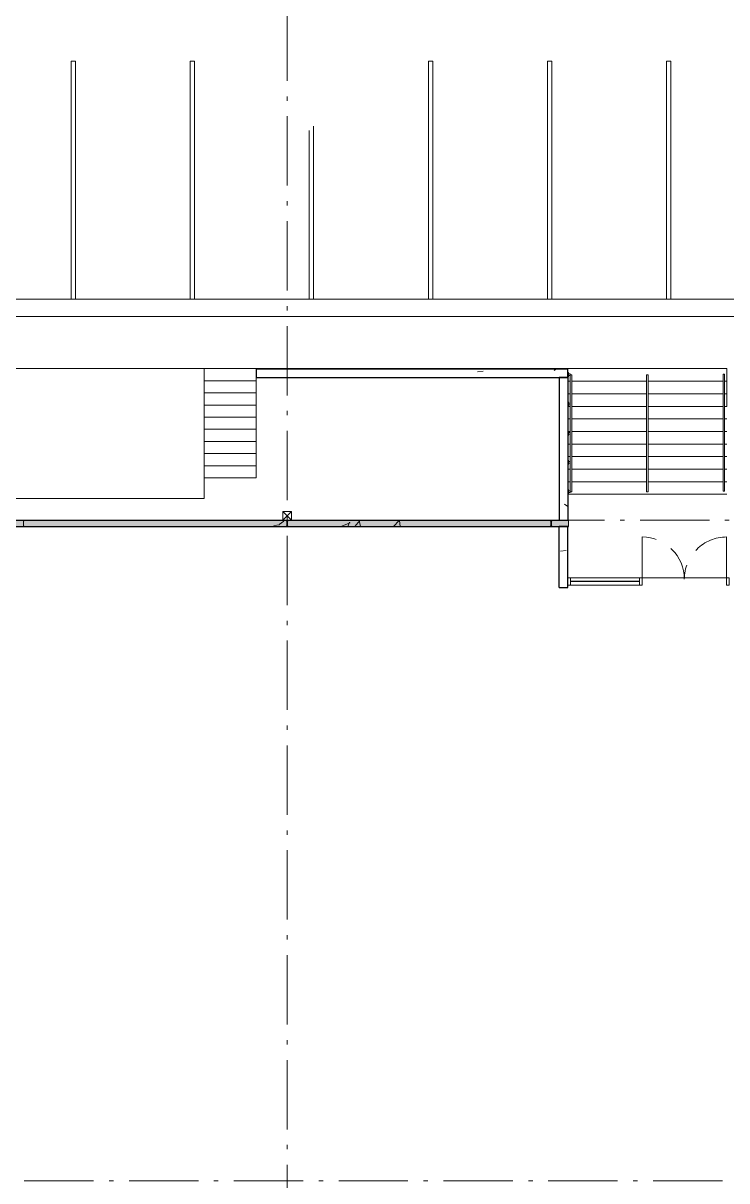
# Model space of a CAD drawing. Header units: metres. Extents: x -55 to 260, y -121 to 64.
# Drawn here: x 164.59 to 180.84, y 0 to 26.71 of the extents above; entities that cross this region are included whole.
import ezdxf

# ---------------------------------------------------------------- set-up
doc = ezdxf.new("R2010")
doc.units = ezdxf.units.M
doc.linetypes.add('01_Grid', pattern=[2.32, 1.6, -0.36, 0, -0.36])
doc.linetypes.add('04_Proyection', pattern=[1.2, 0.8, -0.4])
for name, color, linetype, lineweight in [('0-1', 7, 'Continuous', 5), ('03EJES-1', 1, '01_Grid', 5), ('06MUR-1', 253, 'Continuous', 5), ('06MUR-2', 53, 'Continuous', 25), ('06MUREXT-1', 9, 'Continuous', 15), ('11PUER-1', 253, 'Continuous', 5), ('11PUER-2', 253, '04_Proyection', 5), ('13CIVERT-1', 253, 'Continuous', 5), ('17EQAGUA-1', 253, 'Continuous', 5), ('26VENT-1', 253, 'Continuous', 5), ('26VENT-2', 133, 'Continuous', 5), ('26VENT-3', 213, 'Continuous', 9), ('45ESTAC-1', 253, 'Continuous', 5), ('46BANQ-1', 253, 'Continuous', 5), ('55BARANDAL-1', 253, 'Continuous', 5), ('70LINEA-1', 254, 'Continuous', 5), ('70LINEA-2', 1, 'Continuous', 5), ('70LINEA_0_25-1', 9, 'Continuous', 15)]:
    doc.layers.add(name, color=color, linetype=linetype, lineweight=lineweight)
pattern_1 = [(50, (0, 0), (2.914806, -0.25534), [0.3048, -3.353]), (355, (0, 0), (-0.5639, 3.05678), [0.24384, -2.682]), (100.451, (0.243, -0.0213), (2.35075, 2.801895), [0.25904, -2.849]), (46.184, (0, 0.8128), (4.336665, -0.672795), [0.4572, -5.029]), (96.636, (0.3614, 0.7567), (3.798, 3.95842), [0.38856, -4.274]), (351.184, (0, 0.813), (3.79858, 3.95859), [0.36576, -4.023]), (21, (0.4064, 0.6096), (2.425556, -1.63645), [0.3048, -3.353]), (326, (0.4064, 0.6096), (0.98876, 2.946903), [0.24384, -2.682]), (71.451, (0.6086, 0.4733), (3.414398, 1.310927), [0.25904, -2.849]), (37.5, (0, 0), (0.049559, 1.352701), [0.13411, -2.516, 0.13411, -2.589, -2.692]), (37.5, (0, 0), (0.049559, 1.352701), [-5.373, 0.13411, -2.558]), (7.5, (0, 0), (1.06888, 1.603233), [0.13411, -1.418, 0.13411, -2.455, -1.026]), (7.5, (0, 0), (1.06888, 1.603233), [-4.141, 0.13411, -0.89205]), (327.5, (-0.9063, 0), (2.1693145, -0.091976), [0.13411, -0.88189, 0.13411, -3.036, -4.206]), (327.5, (-0.9063, 0), (2.1693145, -0.091976), [-4.186, 0.13411, -4.072]), (317.5, (-1.313, 0), (2.370307, 0.40642), [0.13411, -1.187, 0.13411, -1.971, -2.987]), (317.5, (-1.313, 0), (2.370307, 0.40642), [-3.426, 0.13411, -2.853])]

# ---------------------------------------------------------------- blocks, each defined once
blk = doc.blocks.new('Curtain Wall - Dbl - T1 - T1 - 6_x7_-7424139-A1 _ A700')
at = {"layer": '11PUER-1'}
for p, q in [((-0.976, -0.05), (-0.976, -1.026)), ((0.976, -0.05), (0.976, -1.026))]:
    blk.add_line(p, q, dxfattribs=at)
at = {"layer": '11PUER-2'}
for centre, start, end in [((-0.976, -0.05), 270, 0), ((0.976, -0.05), 180, 270)]:
    blk.add_arc(centre, 0.976, start, end, dxfattribs=at)
blk = doc.blocks.new('System Panel - Glazed - Clear-7424100-A1 _ A700')
at = {"layer": '26VENT-2'}
for p, q in [((0.795, 0.003), (-0.795, 0.003)), ((-0.795, 0.003), (-0.795, -0.003)), ((0.795, -0.003), (0.795, 0.003)), ((-0.795, -0.003), (0.795, -0.003))]:
    blk.add_line(p, q, dxfattribs=at)
blk = doc.blocks.new('Rectangular Mullion - 60x167-7424095-A1 _ A700')
at = {"layer": '26VENT-1'}
for p, q in [((180.891, 13.912), (182.481, 13.912)), ((180.891, 13.745), (182.481, 13.745))]:
    blk.add_line(p, q, dxfattribs=at)
blk = doc.blocks.new('Rectangular Mullion - 60x167-7050132-A1 _ A700')
at = {"layer": '26VENT-3'}
for p, q in [((-0.06, 0.0835), (0, 0.0835)), ((-0.06, -0.0835), (-0.06, 0.0835)), ((0, 0.0835), (0, -0.0835)), ((0, -0.0835), (-0.06, -0.0835))]:
    blk.add_line(p, q, dxfattribs=at)
blk = doc.blocks.new('Rectangular Mullion - 60x167-7050094-A1 _ A700')
at = {"layer": '26VENT-3'}
for p, q in [((-0.03, 0.0835), (0.03, 0.0835)), ((-0.03, -0.0835), (-0.03, 0.0835)), ((0.03, 0.0835), (0.03, -0.0835)), ((0.03, -0.0835), (-0.03, -0.0835))]:
    blk.add_line(p, q, dxfattribs=at)
blk = doc.blocks.new('Downspout - Square - Downspout - Square 8_x8_-V34-A1 _ A700')
at = {"layer": '17EQAGUA-1'}
for p, q in [((0.102, 0.203), (-0.102, 0.203)), ((-0.102, 0.203), (-0.102, 0)), ((-0.102, 0), (0.102, 0)), ((-0.099, 0.2), (0.099, 0.2)), ((-0.099, 0.003), (-0.099, 0.2)), ((0.099, 0.2), (-0.099, 0.003)), ((-0.099, 0.2), (0.099, 0.003)), ((0.099, 0.003), (-0.099, 0.003)), ((0.099, 0.2), (0.099, 0.003)), ((0.102, 0), (0.102, 0.203))]:
    blk.add_line(p, q, dxfattribs=at)
blk = doc.blocks.new('Parking Lot - Single - Single-V223-A1 _ A700')
at = {"layer": '70LINEA-1'}
for p, q in [((162.947, 25.84), (162.947, 20.34)), ((163.047, 25.84), (162.947, 25.84)), ((163.047, 20.34), (163.047, 25.84)), ((160.297, 20.34), (162.947, 20.34)), ((162.947, 20.34), (163.047, 20.34))]:
    blk.add_line(p, q, dxfattribs=at)
blk = doc.blocks.new('Parking Lot - Single - Single-V224-A1 _ A700')
at = {"layer": '70LINEA-1'}
for p, q in [((171.297, 20.34), (171.297, 24.336)), ((171.197, 24.234), (171.197, 20.34)), ((170.276, 20.34), (171.247, 20.34)), ((171.197, 20.34), (171.297, 20.34)), ((171.297, 20.34), (171.197, 20.34)), ((171.197, 20.34), (171.197, 20.34)), ((171.297, 20.34), (171.297, 20.34))]:
    blk.add_line(p, q, dxfattribs=at)
blk = doc.blocks.new('Parking Lot - Single - Single-V225-A1 _ A700')
at = {"layer": '70LINEA-1'}
for p, q in [((173.947, 25.84), (173.947, 20.34)), ((174.047, 25.84), (173.947, 25.84)), ((174.047, 20.34), (174.047, 25.84)), ((171.247, 20.34), (173.997, 20.34)), ((173.947, 20.34), (174.047, 20.34)), ((174.047, 20.34), (173.947, 20.34)), ((173.947, 20.34), (173.947, 20.34)), ((174.047, 20.34), (174.047, 20.34))]:
    blk.add_line(p, q, dxfattribs=at)
blk = doc.blocks.new('Parking Lot - Single - Single-V226-A1 _ A700')
at = {"layer": '70LINEA-1'}
for p, q in [((176.697, 25.84), (176.697, 20.34)), ((176.797, 25.84), (176.697, 25.84)), ((176.797, 20.34), (176.797, 25.84)), ((176.797, 25.84), (176.797, 25.84)), ((173.997, 20.34), (176.747, 20.34)), ((176.697, 20.34), (176.797, 20.34)), ((176.797, 20.34), (176.697, 20.34)), ((176.697, 20.34), (176.697, 20.34)), ((176.797, 20.34), (176.797, 20.34))]:
    blk.add_line(p, q, dxfattribs=at)
blk = doc.blocks.new('Parking Lot - Single - Single-V227-A1 _ A700')
at = {"layer": '70LINEA-1'}
for p, q in [((182.197, 25.84), (182.197, 20.34)), ((182.297, 25.84), (182.197, 25.84)), ((182.297, 20.34), (182.297, 25.84)), ((182.297, 25.84), (182.297, 25.84)), ((179.497, 20.34), (182.197, 20.34)), ((182.197, 20.34), (182.297, 20.34)), ((182.197, 20.34), (182.197, 20.34)), ((182.297, 20.34), (182.297, 20.34))]:
    blk.add_line(p, q, dxfattribs=at)
blk = doc.blocks.new('Railing - Railing-7501738-A1 _ A700')
at = {"layer": '55BARANDAL-1'}
for p, q in [((178.985, 18.6), (179.023, 18.6)), ((178.985, 18.6), (178.985, 15.9)), ((179.023, 18.6), (179.023, 15.9)), ((179.023, 15.9), (178.985, 15.9))]:
    blk.add_line(p, q, dxfattribs=at)
blk = doc.blocks.new('Handrail Type - Handrail_Internal_-7501745-A1 _ A700')
at = {"layer": '55BARANDAL-1'}
for p, q in [((177.221, 18.6), (177.221, 15.9)), ((177.235, 18.6), (177.24, 18.6)), ((177.259, 15.9), (177.259, 18.6)), ((177.24, 15.9), (177.235, 15.9))]:
    blk.add_line(p, q, dxfattribs=at)
at = {"layer": '55BARANDAL-1', "flags": 128}
for points in [[(177.221, 18.6), (177.221, 18.6), (177.223, 18.6), (177.226, 18.6), (177.23, 18.6), (177.235, 18.6)], [(177.24, 18.6), (177.245, 18.6), (177.249, 18.6), (177.253, 18.6), (177.256, 18.6), (177.258, 18.6), (177.259, 18.6)], [(177.235, 15.9), (177.23, 15.9), (177.226, 15.9), (177.223, 15.9), (177.221, 15.9), (177.221, 15.9)], [(177.259, 15.9), (177.258, 15.9), (177.256, 15.9), (177.253, 15.9), (177.249, 15.9), (177.245, 15.9), (177.24, 15.9)]]:
    blk.add_lwpolyline(points, dxfattribs=at)
blk = doc.blocks.new('Handrail Type - Handrail_Internal_-V229-A1 _ A700')
at = {"layer": '55BARANDAL-1'}
for p, q in [((177.221, 18.583), (177.221, 17.941)), ((177.259, 18.6), (177.259, 15.9)), ((177.221, 17.908), (177.221, 17.266)), ((177.221, 17.233), (177.221, 16.591)), ((177.221, 16.558), (177.221, 15.916))]:
    blk.add_line(p, q, dxfattribs=at)
blk = doc.blocks.new('Support - Metal - CircularAIIG - Support - Metal - CircularAIIG-V230-A1 _ A700')
at = {"layer": '70LINEA-1'}
for p, q in [((-0.05, 0.07), (-0.05, 0.058)), ((0.05, 0.058), (-0.05, 0.058)), ((-0.019, 0.058), (-0.019, 0.019)), ((-0.016, 0.019), (-0.005, 0.019)), ((-0.005, 0.019), (0, 0.019)), ((0, 0.019), (0.019, 0.019)), ((0.019, 0.019), (0.019, 0.058)), ((0.05, 0.07), (0.05, 0.058))]:
    blk.add_line(p, q, dxfattribs=at)
blk = doc.blocks.new('Support - Metal - CircularAIIG - Support - Metal - CircularAIIG-V231-A1 _ A700')
at = {"layer": '70LINEA-1'}
for p, q in [((-0.05, 0.07), (-0.05, 0.058)), ((0.05, 0.058), (-0.05, 0.058)), ((-0.019, 0.058), (-0.019, 0.019)), ((-0.016, 0.019), (-0.005, 0.019)), ((-0.005, 0.019), (0, 0.019)), ((0, 0.019), (0.019, 0.019)), ((0.019, 0.019), (0.019, 0.058)), ((0.05, 0.07), (0.05, 0.058))]:
    blk.add_line(p, q, dxfattribs=at)
blk = doc.blocks.new('Support - Metal - CircularAIIG - Support - Metal - CircularAIIG-V232-A1 _ A700')
at = {"layer": '55BARANDAL-1'}
for p, q in [((-0.05, 0.07), (-0.05, 0.058)), ((0.05, 0.058), (-0.05, 0.058)), ((-0.019, 0.058), (-0.019, 0.019)), ((-0.016, 0.019), (-0.005, 0.019)), ((-0.005, 0.019), (0, 0.019)), ((0, 0.019), (0.019, 0.019)), ((0.019, 0.019), (0.019, 0.058)), ((0.05, 0.07), (0.05, 0.058))]:
    blk.add_line(p, q, dxfattribs=at)
blk = doc.blocks.new('Railing - Railing-7501770-A1 _ A700')
at = {"layer": '55BARANDAL-1'}
for p, q in [((180.749, 18.61), (180.787, 18.61)), ((180.749, 18.61), (180.749, 15.91)), ((180.787, 18.61), (180.787, 15.91)), ((180.787, 15.91), (180.749, 15.91))]:
    blk.add_line(p, q, dxfattribs=at)
blk = doc.blocks.new('Support - Metal - CircularAIIG - Support - Metal - CircularAIIG-V233-A1 _ A700')
at = {"layer": '55BARANDAL-1'}
for p, q in [((-0.05, 0.07), (-0.05, 0.058)), ((0.05, 0.058), (-0.05, 0.058)), ((-0.019, 0.058), (-0.019, 0.019)), ((-0.019, 0.019), (-0.005, 0.019)), ((-0.005, 0.019), (0, 0.019)), ((0, 0.019), (0.019, 0.019)), ((0.019, 0.019), (0.019, 0.058)), ((0.05, 0.07), (0.05, 0.058))]:
    blk.add_line(p, q, dxfattribs=at)
blk = doc.blocks.new('22011_AR_rvt-1-A1 _ A700')
at = {"layer": '06MUR-1'}
h = blk.add_hatch(dxfattribs=at)
h.set_pattern_fill('FP_1', color=256, style=0, pattern_type=2)
h.set_pattern_definition(pattern_1)
h.paths.add_polyline_path([(177.169, 18.539), (177.169, 18.739), (169.971, 18.739), (169.971, 18.539), (176.822, 18.539)])
h = blk.add_hatch(dxfattribs=at)
h.set_pattern_fill('FP_1', color=256, style=0, pattern_type=2)
h.set_pattern_definition(pattern_1)
h.paths.add_polyline_path([(177.169, 15.24), (177.169, 15.241), (176.969, 15.24)])
h.paths.add_polyline_path([(177.169, 18.537), (177.169, 18.538), (176.969, 18.537)])
h = blk.add_hatch(dxfattribs=at)
h.set_pattern_fill('FP_1', color=256, style=0, pattern_type=2)
h.set_pattern_definition(pattern_1)
h.paths.add_polyline_path([(176.969, 15.241), (177.169, 15.241), (177.169, 18.537), (176.969, 18.537), (176.969, 15.309)])
h = blk.add_hatch(dxfattribs=at)
h.set_pattern_fill('FP_1', color=256, style=0, pattern_type=2)
h.set_pattern_definition(pattern_1)
h.paths.add_polyline_path([(177.18, 15.099), (177.18, 15.239), (125.606, 15.239), (125.606, 15.099), (176.822, 15.099)])
h.paths.add_polyline_path([(122.9, 15.099), (124.33, 15.099), (124.33, 15.239), (58.55, 15.239), (58.55, 15.099), (121.359, 15.099)])
h.paths.add_polyline_path([(56.652, 15.099), (57.274, 15.099), (57.274, 15.239), (5.7, 15.239), (5.7, 15.099), (55.112, 15.099)])
h = blk.add_hatch(dxfattribs=at)
h.set_pattern_fill('FP_1', color=256, style=0, pattern_type=2)
h.set_pattern_definition(pattern_1)
h.paths.add_polyline_path([(177.18, 15.239), (177.18, 15.24), (176.822, 15.239)])
h.paths.add_polyline_path([(124.33, 15.239), (124.331, 15.24), (122.9, 15.239)])
h = blk.add_hatch(dxfattribs=at)
h.set_pattern_fill('FP_1', color=256, style=0, pattern_type=2)
h.set_pattern_definition(pattern_1)
h.paths.add_polyline_path([(177.18, 15.098), (177.18, 15.099), (176.822, 15.098)])
h = blk.add_hatch(dxfattribs=at)
h.set_pattern_fill('FP_1', color=256, style=0, pattern_type=2)
h.set_pattern_definition(pattern_1)
h.paths.add_polyline_path([(177.169, 13.691), (177.169, 15.097), (176.969, 15.097), (176.969, 13.691)])
at = {"layer": '70LINEA-2'}
h = blk.add_hatch(dxfattribs=at)
h.set_pattern_fill('FP_1', color=256, style=0, pattern_type=2)
h.set_pattern_definition(pattern_1)
h.paths.add_polyline_path([(170.666, 15.099), (170.682, 15.115), (170.682, 15.224), (170.666, 15.239), (164.614, 15.239), (164.598, 15.224), (164.598, 15.115), (164.614, 15.099), (170.659, 15.099)])
h = blk.add_hatch(dxfattribs=at)
h.set_pattern_fill('FP_1', color=256, style=0, pattern_type=2)
h.set_pattern_definition(pattern_1)
h.paths.add_polyline_path([(176.762, 15.099), (176.778, 15.115), (176.778, 15.224), (176.762, 15.239), (170.71, 15.239), (170.694, 15.224), (170.694, 15.115), (170.71, 15.099), (173.74, 15.099)])
at = {"layer": '06MUR-2'}
for p, q in [((169.971, 18.739), (169.971, 18.539)), ((169.971, 18.739), (177.169, 18.739)), ((177.169, 18.539), (177.169, 18.739)), ((169.97, 18.539), (169.97, 18.538)), ((169.97, 18.539), (169.971, 18.539)), ((169.97, 18.538), (169.971, 18.538)), ((169.971, 18.539), (169.971, 18.538)), ((169.971, 18.539), (177.169, 18.539)), ((176.969, 18.538), (176.968, 18.538)), ((176.968, 18.538), (176.968, 18.537)), ((176.969, 18.537), (176.968, 18.537)), ((176.969, 18.538), (176.969, 18.537)), ((177.169, 18.537), (176.969, 18.537)), ((176.969, 18.537), (176.969, 15.241)), ((177.169, 18.538), (177.169, 18.539)), ((177.169, 18.539), (177.17, 18.539)), ((177.169, 18.538), (177.17, 18.538)), ((177.169, 18.537), (177.169, 15.241)), ((177.17, 18.538), (177.17, 18.539)), ((177.18, 15.239), (125.606, 15.239)), ((176.968, 15.241), (176.969, 15.241)), ((176.968, 15.241), (176.968, 15.24)), ((176.968, 15.24), (176.969, 15.24)), ((176.969, 15.241), (177.169, 15.241)), ((176.969, 15.241), (176.969, 15.24)), ((125.606, 15.099), (177.18, 15.099)), ((176.969, 15.098), (176.968, 15.098)), ((176.968, 15.098), (176.968, 15.097)), ((176.969, 15.097), (176.968, 15.097)), ((176.969, 15.097), (176.969, 15.098)), ((176.969, 13.691), (176.969, 15.097)), ((177.169, 15.097), (176.969, 15.097)), ((177.169, 13.691), (177.169, 15.097)), ((176.968, 13.691), (176.969, 13.691)), ((176.968, 13.691), (176.968, 13.69)), ((176.968, 13.69), (176.969, 13.69)), ((176.969, 13.69), (176.969, 13.691)), ((176.969, 13.691), (177.169, 13.691))]:
    blk.add_line(p, q, dxfattribs=at)
at = {"layer": '06MUREXT-1'}
for p, q in [((177.17, 18.74), (169.97, 18.74)), ((169.97, 18.74), (169.97, 18.739)), ((169.97, 18.739), (169.97, 18.539)), ((177.17, 18.739), (177.17, 18.74)), ((177.17, 18.539), (177.17, 18.739)), ((169.97, 18.539), (169.97, 18.538)), ((169.97, 18.538), (177.17, 18.538)), ((176.969, 18.538), (176.968, 18.538)), ((176.968, 18.538), (176.968, 15.24)), ((177.169, 18.538), (176.969, 18.538)), ((177.17, 18.538), (177.169, 18.538)), ((177.17, 18.538), (177.17, 18.539)), ((177.17, 15.24), (177.17, 18.538)), ((170.586, 15.24), (158.598, 15.24)), ((177.18, 15.24), (170.79, 15.24)), ((176.968, 15.24), (176.969, 15.24)), ((176.969, 15.24), (177.169, 15.24)), ((177.169, 15.24), (177.17, 15.24)), ((177.18, 15.098), (177.18, 15.24)), ((125.605, 15.098), (177.18, 15.098)), ((176.968, 15.098), (176.968, 13.69)), ((176.969, 15.098), (176.968, 15.098)), ((177.169, 15.098), (176.969, 15.098)), ((177.17, 15.098), (177.169, 15.098)), ((177.17, 13.69), (177.17, 15.098)), ((176.968, 13.69), (176.969, 13.69)), ((176.969, 13.69), (177.169, 13.69)), ((177.169, 13.69), (177.17, 13.69))]:
    blk.add_line(p, q, dxfattribs=at)
at = {"layer": '13CIVERT-1'}
for p, q in [((169.97, 18.74), (168.77, 18.74)), ((168.77, 18.74), (168.77, 18.46)), ((169.97, 18.74), (168.77, 18.74)), ((180.838, 18.74), (177.17, 18.74)), ((180.838, 18.74), (177.17, 18.74)), ((180.838, 18.74), (180.838, 18.45)), ((168.77, 18.46), (168.77, 18.18)), ((169.97, 18.46), (168.77, 18.46)), ((169.97, 18.46), (168.77, 18.46)), ((177.221, 18.45), (177.17, 18.45)), ((177.221, 18.45), (177.17, 18.45)), ((178.985, 18.45), (177.259, 18.45)), ((178.985, 18.45), (177.259, 18.45)), ((180.749, 18.45), (179.023, 18.45)), ((180.749, 18.45), (179.023, 18.45)), ((180.838, 18.45), (180.787, 18.45)), ((180.838, 18.45), (180.787, 18.45)), ((180.838, 18.45), (180.838, 18.16)), ((168.77, 18.18), (168.77, 17.9)), ((169.97, 18.18), (168.77, 18.18)), ((169.97, 18.18), (168.77, 18.18)), ((177.221, 18.16), (177.17, 18.16)), ((177.221, 18.16), (177.17, 18.16)), ((178.985, 18.16), (177.259, 18.16)), ((178.985, 18.16), (177.259, 18.16)), ((180.749, 18.16), (179.023, 18.16)), ((180.749, 18.16), (179.023, 18.16)), ((180.838, 18.16), (180.787, 18.16)), ((180.838, 18.16), (180.787, 18.16)), ((180.838, 18.16), (180.838, 17.87)), ((168.77, 17.9), (168.77, 17.62)), ((169.97, 17.9), (168.77, 17.9)), ((169.97, 17.9), (168.77, 17.9)), ((177.221, 17.87), (177.17, 17.87)), ((177.221, 17.87), (177.17, 17.87)), ((178.985, 17.87), (177.259, 17.87)), ((178.985, 17.87), (177.259, 17.87)), ((180.749, 17.87), (179.023, 17.87)), ((180.749, 17.87), (179.023, 17.87)), ((180.838, 17.87), (180.787, 17.87)), ((180.838, 17.87), (180.787, 17.87)), ((180.838, 17.87), (180.838, 17.863)), ((168.77, 17.62), (168.77, 17.34)), ((169.97, 17.62), (168.77, 17.62)), ((169.97, 17.62), (168.77, 17.62)), ((177.221, 17.58), (177.17, 17.58)), ((177.221, 17.58), (177.17, 17.58)), ((178.985, 17.58), (177.259, 17.58)), ((178.985, 17.58), (177.259, 17.58)), ((180.749, 17.58), (179.023, 17.58)), ((180.749, 17.58), (179.023, 17.58)), ((180.838, 17.58), (180.787, 17.58)), ((180.838, 17.58), (180.787, 17.58)), ((168.77, 17.34), (168.77, 17.06)), ((169.97, 17.34), (168.77, 17.34)), ((169.97, 17.34), (168.77, 17.34)), ((177.221, 17.29), (177.182, 17.29)), ((177.221, 17.29), (177.182, 17.29)), ((178.985, 17.29), (177.259, 17.29)), ((178.985, 17.29), (177.259, 17.29)), ((180.749, 17.29), (179.023, 17.29)), ((180.749, 17.29), (179.023, 17.29)), ((180.838, 17.29), (180.787, 17.29)), ((180.838, 17.29), (180.787, 17.29)), ((168.77, 17.06), (168.77, 16.78)), ((169.97, 17.06), (168.77, 17.06)), ((169.97, 17.06), (168.77, 17.06)), ((177.221, 17), (177.17, 17)), ((177.221, 17), (177.17, 17)), ((178.985, 17), (177.259, 17)), ((178.985, 17), (177.259, 17)), ((180.749, 17), (179.023, 17)), ((180.749, 17), (179.023, 17)), ((180.838, 17), (180.787, 17)), ((180.838, 17), (180.787, 17)), ((168.77, 16.78), (168.77, 16.5)), ((169.97, 16.78), (168.77, 16.78)), ((169.97, 16.78), (168.77, 16.78)), ((177.221, 16.71), (177.17, 16.71)), ((177.221, 16.71), (177.17, 16.71)), ((178.985, 16.71), (177.259, 16.71)), ((178.985, 16.71), (177.259, 16.71)), ((180.749, 16.71), (179.023, 16.71)), ((180.749, 16.71), (179.023, 16.71)), ((180.838, 16.71), (180.787, 16.71)), ((180.838, 16.71), (180.787, 16.71)), ((168.77, 16.5), (168.77, 16.22)), ((169.97, 16.5), (168.77, 16.5)), ((169.97, 16.5), (168.77, 16.5)), ((177.221, 16.42), (177.17, 16.42)), ((177.221, 16.42), (177.17, 16.42)), ((178.985, 16.42), (177.259, 16.42)), ((178.985, 16.42), (177.259, 16.42)), ((180.749, 16.42), (179.023, 16.42)), ((180.749, 16.42), (179.023, 16.42)), ((180.838, 16.42), (180.787, 16.42)), ((180.838, 16.42), (180.787, 16.42)), ((169.97, 16.22), (168.77, 16.22)), ((177.221, 16.13), (177.17, 16.13)), ((177.221, 16.13), (177.17, 16.13)), ((178.985, 16.13), (177.259, 16.13)), ((178.985, 16.13), (177.259, 16.13)), ((180.749, 16.13), (179.023, 16.13)), ((180.749, 16.13), (179.023, 16.13)), ((180.838, 16.13), (180.787, 16.13)), ((180.838, 16.13), (180.787, 16.13)), ((180.838, 15.84), (177.17, 15.84))]:
    blk.add_line(p, q, dxfattribs=at)
at = {"layer": '46BANQ-1'}
for p, q in [((158.796, 18.74), (168.195, 18.74)), ((168.195, 18.74), (168.495, 18.74)), ((168.495, 18.74), (168.77, 18.74)), ((169.97, 16.22), (169.97, 18.538)), ((168.77, 16.22), (169.97, 16.22)), ((168.77, 15.74), (168.77, 16.22)), ((180.838, 15.84), (177.17, 15.84)), ((158.796, 15.74), (168.77, 15.74)), ((168.77, 15.74), (158.796, 15.74)), ((180.831, 13.912), (178.88, 13.912)), ((178.88, 13.912), (180.831, 13.912))]:
    blk.add_line(p, q, dxfattribs=at)
at = {"layer": '70LINEA-1'}
for p, q in [((165.697, 20.34), (163.047, 20.34)), ((168.447, 20.34), (165.797, 20.34)), ((170.276, 20.34), (168.547, 20.34)), ((180.172, 20.34), (170.276, 20.34)), ((182.197, 20.34), (180.172, 20.34)), ((90.276, 19.94), (168.195, 19.94)), ((168.195, 19.94), (168.495, 19.94)), ((168.495, 19.94), (170.276, 19.94)), ((170.276, 19.94), (177.17, 19.94)), ((177.17, 19.94), (192.145, 19.94)), ((168.195, 18.74), (130.376, 18.74)), ((168.495, 18.74), (168.195, 18.74)), ((168.77, 18.74), (168.495, 18.74))]:
    blk.add_line(p, q, dxfattribs=at)
at = {"layer": '70LINEA_0_25-1'}
for p, q in [((164.614, 15.239), (164.598, 15.224)), ((170.586, 15.24), (164.614, 15.24)), ((164.614, 15.24), (164.614, 15.239)), ((170.666, 15.239), (164.614, 15.239)), ((164.614, 15.239), (170.666, 15.239)), ((170.666, 15.239), (170.666, 15.24)), ((170.682, 15.224), (170.666, 15.239)), ((170.71, 15.239), (170.694, 15.224)), ((170.71, 15.24), (170.71, 15.239)), ((176.762, 15.239), (170.71, 15.239)), ((170.71, 15.239), (176.762, 15.239)), ((176.762, 15.24), (170.79, 15.24)), ((176.762, 15.239), (176.762, 15.24)), ((176.778, 15.224), (176.762, 15.239)), ((176.806, 15.239), (176.79, 15.224)), ((176.806, 15.24), (176.806, 15.239)), ((177.18, 15.24), (176.806, 15.24)), ((177.18, 15.239), (176.806, 15.239)), ((176.806, 15.239), (177.18, 15.239)), ((177.18, 15.239), (177.18, 15.24)), ((177.18, 15.099), (177.18, 15.239)), ((164.598, 15.224), (164.598, 15.115)), ((164.598, 15.115), (164.614, 15.099)), ((164.614, 15.099), (170.666, 15.099)), ((170.666, 15.099), (164.614, 15.099)), ((164.614, 15.099), (164.614, 15.098)), ((164.614, 15.098), (170.666, 15.098)), ((170.666, 15.099), (170.682, 15.115)), ((170.666, 15.098), (170.666, 15.099)), ((170.682, 15.115), (170.682, 15.224)), ((170.694, 15.224), (170.694, 15.115)), ((170.694, 15.115), (170.71, 15.099)), ((170.71, 15.099), (176.762, 15.099)), ((176.762, 15.099), (170.71, 15.099)), ((170.71, 15.099), (170.71, 15.098)), ((170.71, 15.098), (176.762, 15.098)), ((176.762, 15.099), (176.778, 15.115)), ((176.762, 15.098), (176.762, 15.099)), ((176.778, 15.115), (176.778, 15.224)), ((176.79, 15.224), (176.79, 15.115)), ((176.79, 15.115), (176.806, 15.099)), ((176.806, 15.099), (177.18, 15.099)), ((176.806, 15.099), (176.806, 15.098)), ((177.18, 15.099), (176.806, 15.099)), ((176.806, 15.098), (177.18, 15.098)), ((177.18, 15.098), (177.18, 15.099))]:
    blk.add_line(p, q, dxfattribs=at)
at = {"layer": '11PUER-1', "rotation": 180}
blk.add_blockref('Curtain Wall - Dbl - T1 - T1 - 6_x7_-7424139-A1 _ A700', (179.856, 13.829), dxfattribs=at)
at = {"layer": '17EQAGUA-1'}
blk.add_blockref('Downspout - Square - Downspout - Square 8_x8_-V34-A1 _ A700', (170.688, 15.24), dxfattribs=at)
at = {"layer": '26VENT-1', "extrusion": (0, 0, -1)}
for name, p in [('Rectangular Mullion - 60x167-7050132-A1 _ A700', (-177.17, 13.829)), ('Rectangular Mullion - 60x167-7050094-A1 _ A700', (-178.85, 13.829)), ('Rectangular Mullion - 60x167-7050094-A1 _ A700', (-180.861, 13.829))]:
    blk.add_blockref(name, p, dxfattribs=at)
at = {"layer": '26VENT-1'}
blk.add_blockref('Rectangular Mullion - 60x167-7424095-A1 _ A700', (-3.661, 0), dxfattribs=at)
at = {"layer": '26VENT-1', "rotation": 180}
blk.add_blockref('System Panel - Glazed - Clear-7424100-A1 _ A700', (178.025, 13.829), dxfattribs=at)
at = {"layer": '45ESTAC-1'}
for name, p in [('Parking Lot - Single - Single-V223-A1 _ A700', (2.75, 0)), ('Parking Lot - Single - Single-V223-A1 _ A700', (5.5, 0)), ('Parking Lot - Single - Single-V225-A1 _ A700', (0, 0)), ('Parking Lot - Single - Single-V226-A1 _ A700', (0, 0)), ('Parking Lot - Single - Single-V226-A1 _ A700', (2.75, 0)), ('Parking Lot - Single - Single-V227-A1 _ A700', (0, 0)), ('Parking Lot - Single - Single-V224-A1 _ A700', (0, 0))]:
    blk.add_blockref(name, p, dxfattribs=at)
at = {"layer": '55BARANDAL-1', "rotation": 90}
for name, p in [('Support - Metal - CircularAIIG - Support - Metal - CircularAIIG-V230-A1 _ A700', (177.24, 18.6)), ('Support - Metal - CircularAIIG - Support - Metal - CircularAIIG-V231-A1 _ A700', (177.24, 17.925)), ('Support - Metal - CircularAIIG - Support - Metal - CircularAIIG-V232-A1 _ A700', (177.24, 17.25)), ('Support - Metal - CircularAIIG - Support - Metal - CircularAIIG-V232-A1 _ A700', (177.24, 16.575)), ('Support - Metal - CircularAIIG - Support - Metal - CircularAIIG-V233-A1 _ A700', (177.24, 15.9))]:
    blk.add_blockref(name, p, dxfattribs=at)
at = {"layer": '55BARANDAL-1'}
for name in ['Handrail Type - Handrail_Internal_-7501745-A1 _ A700', 'Handrail Type - Handrail_Internal_-V229-A1 _ A700', 'Railing - Railing-7501738-A1 _ A700', 'Railing - Railing-7501770-A1 _ A700']:
    blk.add_blockref(name, (0, 0), dxfattribs=at)
blk = doc.blocks.new('Downspout - Square - Downspout - Square 8_x8_-V436-A1 _ A700')
at = {"layer": '17EQAGUA-1'}
for p, q in [((0.102, 0.203), (-0.102, 0.203)), ((-0.102, 0.203), (-0.102, 0)), ((-0.102, 0), (0.102, 0)), ((-0.099, 0.2), (0.099, 0.2)), ((-0.099, 0.003), (-0.099, 0.2)), ((0.099, 0.2), (-0.099, 0.003)), ((-0.099, 0.2), (0.099, 0.003)), ((0.099, 0.003), (-0.099, 0.003)), ((0.099, 0.2), (0.099, 0.003)), ((0.102, 0), (0.102, 0.203))]:
    blk.add_line(p, q, dxfattribs=at)
blk = doc.blocks.new('Parking Lot - Single - Single-V608-A1 _ A700')
at = {"layer": '70LINEA-1'}
for p, q in [((162.947, 25.84), (162.947, 20.34)), ((163.047, 25.84), (162.947, 25.84)), ((163.047, 20.34), (163.047, 25.84)), ((160.297, 20.34), (162.947, 20.34)), ((162.947, 20.34), (163.047, 20.34))]:
    blk.add_line(p, q, dxfattribs=at)
blk = doc.blocks.new('Parking Lot - Single - Single-V609-A1 _ A700')
at = {"layer": '70LINEA-1'}
for p, q in [((182.197, 25.84), (182.197, 20.34)), ((182.297, 25.84), (182.197, 25.84)), ((182.297, 20.34), (182.297, 25.84)), ((182.297, 25.84), (182.297, 25.84)), ((179.497, 20.34), (182.197, 20.34)), ((182.197, 20.34), (182.297, 20.34)), ((182.197, 20.34), (182.197, 20.34)), ((182.297, 20.34), (182.297, 20.34))]:
    blk.add_line(p, q, dxfattribs=at)
blk = doc.blocks.new('Handrail Type - Handrail_Internal_-V613-A1 _ A700')
at = {"layer": '55BARANDAL-1'}
for p, q in [((177.221, 18.6), (177.221, 15.9)), ((177.24, 18.6), (177.245, 18.6)), ((177.259, 15.9), (177.259, 18.6)), ((177.245, 15.9), (177.24, 15.9))]:
    blk.add_line(p, q, dxfattribs=at)
at = {"layer": '55BARANDAL-1', "flags": 128}
for points in [[(177.221, 18.6), (177.221, 18.6), (177.223, 18.6), (177.226, 18.6), (177.23, 18.6), (177.235, 18.6), (177.24, 18.6)], [(177.245, 18.6), (177.249, 18.6), (177.253, 18.6), (177.256, 18.6), (177.258, 18.6), (177.259, 18.6)], [(177.24, 15.9), (177.235, 15.9), (177.23, 15.9), (177.226, 15.9), (177.223, 15.9), (177.221, 15.9), (177.221, 15.9)], [(177.259, 15.9), (177.258, 15.9), (177.256, 15.9), (177.253, 15.9), (177.249, 15.9), (177.245, 15.9)]]:
    blk.add_lwpolyline(points, dxfattribs=at)
blk = doc.blocks.new('Support - Metal - CircularAIIG - Support - Metal - CircularAIIG-V614-A1 _ A700')
at = {"layer": '70LINEA-1'}
for p, q in [((-0.05, 0.07), (-0.05, 0.058)), ((0.05, 0.058), (-0.05, 0.058)), ((-0.019, 0.058), (-0.019, 0.019)), ((-0.016, 0.019), (0, 0.019)), ((0, 0.019), (0.005, 0.019)), ((0.005, 0.019), (0.019, 0.019)), ((0.019, 0.019), (0.019, 0.058)), ((0.05, 0.07), (0.05, 0.058))]:
    blk.add_line(p, q, dxfattribs=at)
blk = doc.blocks.new('Support - Metal - CircularAIIG - Support - Metal - CircularAIIG-V615-A1 _ A700')
at = {"layer": '70LINEA-1'}
for p, q in [((-0.05, 0.07), (-0.05, 0.058)), ((0.05, 0.058), (-0.05, 0.058)), ((-0.019, 0.058), (-0.019, 0.019)), ((-0.016, 0.019), (0, 0.019)), ((0, 0.019), (0.005, 0.019)), ((0.005, 0.019), (0.019, 0.019)), ((0.019, 0.019), (0.019, 0.058)), ((0.05, 0.07), (0.05, 0.058))]:
    blk.add_line(p, q, dxfattribs=at)
blk = doc.blocks.new('Support - Metal - CircularAIIG - Support - Metal - CircularAIIG-V616-A1 _ A700')
at = {"layer": '55BARANDAL-1'}
for p, q in [((-0.05, 0.07), (-0.05, 0.058)), ((0.05, 0.058), (-0.05, 0.058)), ((-0.019, 0.058), (-0.019, 0.019)), ((-0.016, 0.019), (0, 0.019)), ((0, 0.019), (0.005, 0.019)), ((0.005, 0.019), (0.019, 0.019)), ((0.019, 0.019), (0.019, 0.058)), ((0.05, 0.07), (0.05, 0.058))]:
    blk.add_line(p, q, dxfattribs=at)
blk = doc.blocks.new('Support - Metal - CircularAIIG - Support - Metal - CircularAIIG-V228-A1 _ A700')
at = {"layer": '55BARANDAL-1'}
for p, q in [((-0.05, 0.07), (-0.05, 0.058)), ((0.05, 0.058), (-0.05, 0.058)), ((-0.019, 0.058), (-0.019, 0.019)), ((-0.019, 0.019), (0, 0.019)), ((0, 0.019), (0.005, 0.019)), ((0.005, 0.019), (0.019, 0.019)), ((0.019, 0.019), (0.019, 0.058)), ((0.05, 0.07), (0.05, 0.058))]:
    blk.add_line(p, q, dxfattribs=at)
blk = doc.blocks.new('22011_AR_rvt-2-A1 _ A700')
at = {"layer": '06MUR-1'}
h = blk.add_hatch(dxfattribs=at)
h.set_pattern_fill('FP_1', color=256, style=0, pattern_type=2)
h.set_pattern_definition(pattern_1)
h.paths.add_polyline_path([(177.169, 18.539), (177.17, 18.539), (177.169, 18.739)])
h.paths.add_polyline_path([(169.97, 18.539), (169.971, 18.539), (169.97, 18.739)])
h = blk.add_hatch(dxfattribs=at)
h.set_pattern_fill('FP_1', color=256, style=0, pattern_type=2)
h.set_pattern_definition(pattern_1)
h.paths.add_polyline_path([(177.169, 18.539), (177.169, 18.739), (169.971, 18.739), (169.971, 18.539), (176.822, 18.539)])
h = blk.add_hatch(dxfattribs=at)
h.set_pattern_fill('FP_1', color=256, style=0, pattern_type=2)
h.set_pattern_definition(pattern_1)
h.paths.add_polyline_path([(177.169, 18.537), (177.169, 18.538), (176.969, 18.537)])
h = blk.add_hatch(dxfattribs=at)
h.set_pattern_fill('FP_1', color=256, style=0, pattern_type=2)
h.set_pattern_definition(pattern_1)
h.paths.add_polyline_path([(176.969, 15.241), (177.169, 15.241), (177.169, 18.537), (176.969, 18.537), (176.969, 15.309)])
h = blk.add_hatch(dxfattribs=at)
h.set_pattern_fill('FP_1', color=256, style=0, pattern_type=2)
h.set_pattern_definition(pattern_1)
h.paths.add_polyline_path([(177.18, 15.099), (177.18, 15.239), (125.606, 15.239), (125.606, 15.099), (176.822, 15.099)])
h.paths.add_polyline_path([(122.9, 15.099), (124.33, 15.099), (124.33, 15.239), (58.55, 15.239), (58.55, 15.099), (121.359, 15.099)])
h.paths.add_polyline_path([(56.652, 15.099), (57.274, 15.099), (57.274, 15.239), (5.7, 15.239), (5.7, 15.099), (55.112, 15.099)])
h = blk.add_hatch(dxfattribs=at)
h.set_pattern_fill('FP_1', color=256, style=0, pattern_type=2)
h.set_pattern_definition(pattern_1)
h.paths.add_polyline_path([(177.18, 15.239), (177.18, 15.24), (176.822, 15.239)])
h.paths.add_polyline_path([(57.274, 15.239), (57.275, 15.24), (56.652, 15.239)])
h = blk.add_hatch(dxfattribs=at)
h.set_pattern_fill('FP_1', color=256, style=0, pattern_type=2)
h.set_pattern_definition(pattern_1)
h.paths.add_polyline_path([(177.18, 15.098), (177.18, 15.099), (176.822, 15.098)])
h = blk.add_hatch(dxfattribs=at)
h.set_pattern_fill('FP_1', color=256, style=0, pattern_type=2)
h.set_pattern_definition(pattern_1)
h.paths.add_polyline_path([(177.169, 13.691), (177.169, 15.097), (176.969, 15.097), (176.969, 13.691)])
at = {"layer": '70LINEA-2'}
h = blk.add_hatch(dxfattribs=at)
h.set_pattern_fill('FP_1', color=256, style=0, pattern_type=2)
h.set_pattern_definition(pattern_1)
h.paths.add_polyline_path([(170.666, 15.099), (170.682, 15.115), (170.682, 15.224), (170.666, 15.239), (164.614, 15.239), (164.598, 15.224), (164.598, 15.115), (164.614, 15.099), (170.659, 15.099)])
h = blk.add_hatch(dxfattribs=at)
h.set_pattern_fill('FP_1', color=256, style=0, pattern_type=2)
h.set_pattern_definition(pattern_1)
h.paths.add_polyline_path([(176.762, 15.099), (176.778, 15.115), (176.778, 15.224), (176.762, 15.239), (170.71, 15.239), (170.694, 15.224), (170.694, 15.115), (170.71, 15.099), (173.74, 15.099)])
at = {"layer": '06MUR-2'}
for p, q in [((169.971, 18.739), (169.971, 18.539)), ((169.971, 18.739), (177.169, 18.739)), ((177.169, 18.539), (177.169, 18.739)), ((169.97, 18.539), (169.97, 18.538)), ((169.97, 18.539), (169.971, 18.539)), ((169.97, 18.538), (169.971, 18.538)), ((169.971, 18.539), (169.971, 18.538)), ((169.971, 18.539), (177.169, 18.539)), ((176.969, 18.538), (176.968, 18.538)), ((176.968, 18.538), (176.968, 18.537)), ((176.969, 18.537), (176.968, 18.537)), ((176.969, 18.538), (176.969, 18.537)), ((177.169, 18.537), (176.969, 18.537)), ((176.969, 18.537), (176.969, 15.241)), ((177.169, 18.538), (177.169, 18.539)), ((177.169, 18.539), (177.17, 18.539)), ((177.169, 18.538), (177.17, 18.538)), ((177.169, 18.537), (177.169, 15.241)), ((177.17, 18.538), (177.17, 18.539)), ((177.18, 15.239), (125.606, 15.239)), ((176.968, 15.241), (176.969, 15.241)), ((176.968, 15.241), (176.968, 15.24)), ((176.968, 15.24), (176.969, 15.24)), ((176.969, 15.241), (177.169, 15.241)), ((176.969, 15.241), (176.969, 15.24)), ((125.606, 15.099), (177.18, 15.099)), ((176.969, 15.098), (176.968, 15.098)), ((176.968, 15.098), (176.968, 15.097)), ((176.969, 15.097), (176.968, 15.097)), ((176.969, 15.097), (176.969, 15.098)), ((176.969, 13.691), (176.969, 15.097)), ((177.169, 15.097), (176.969, 15.097)), ((177.169, 13.691), (177.169, 15.097)), ((176.968, 13.691), (176.969, 13.691)), ((176.968, 13.691), (176.968, 13.69)), ((176.968, 13.69), (176.969, 13.69)), ((176.969, 13.69), (176.969, 13.691)), ((176.969, 13.691), (177.169, 13.691))]:
    blk.add_line(p, q, dxfattribs=at)
at = {"layer": '06MUREXT-1'}
for p, q in [((177.17, 18.74), (169.97, 18.74)), ((169.97, 18.74), (169.97, 18.739)), ((169.97, 18.739), (169.97, 18.539)), ((177.17, 18.739), (177.17, 18.74)), ((177.17, 18.539), (177.17, 18.739)), ((169.97, 18.539), (169.97, 18.538)), ((169.97, 18.538), (177.17, 18.538)), ((176.969, 18.538), (176.968, 18.538)), ((176.968, 18.538), (176.968, 15.24)), ((177.169, 18.538), (176.969, 18.538)), ((177.17, 18.538), (177.169, 18.538)), ((177.17, 18.538), (177.17, 18.539)), ((177.17, 15.24), (177.17, 18.538)), ((170.586, 15.24), (158.598, 15.24)), ((177.18, 15.24), (170.79, 15.24)), ((176.968, 15.24), (176.969, 15.24)), ((176.969, 15.24), (177.169, 15.24)), ((177.169, 15.24), (177.17, 15.24)), ((177.18, 15.098), (177.18, 15.24)), ((125.605, 15.098), (177.18, 15.098)), ((176.968, 15.098), (176.968, 13.69)), ((176.969, 15.098), (176.968, 15.098)), ((177.169, 15.098), (176.969, 15.098)), ((177.17, 15.098), (177.169, 15.098)), ((177.17, 13.69), (177.17, 15.098)), ((176.968, 13.69), (176.969, 13.69)), ((176.969, 13.69), (177.169, 13.69)), ((177.169, 13.69), (177.17, 13.69))]:
    blk.add_line(p, q, dxfattribs=at)
at = {"layer": '13CIVERT-1'}
for p, q in [((169.97, 18.74), (168.77, 18.74)), ((168.77, 18.74), (168.77, 18.46)), ((169.97, 18.74), (168.77, 18.74)), ((180.838, 18.74), (177.17, 18.74)), ((180.838, 18.74), (177.17, 18.74)), ((180.838, 18.74), (180.838, 18.45)), ((168.77, 18.46), (168.77, 18.18)), ((169.97, 18.46), (168.77, 18.46)), ((169.97, 18.46), (168.77, 18.46)), ((177.221, 18.45), (177.17, 18.45)), ((177.221, 18.45), (177.17, 18.45)), ((178.985, 18.45), (177.259, 18.45)), ((178.985, 18.45), (177.259, 18.45)), ((180.749, 18.45), (179.023, 18.45)), ((180.749, 18.45), (179.023, 18.45)), ((180.838, 18.45), (180.787, 18.45)), ((180.838, 18.45), (180.787, 18.45)), ((180.838, 18.45), (180.838, 18.16)), ((168.77, 18.18), (168.77, 17.9)), ((169.97, 18.18), (168.77, 18.18)), ((169.97, 18.18), (168.77, 18.18)), ((177.221, 18.16), (177.17, 18.16)), ((177.221, 18.16), (177.17, 18.16)), ((178.985, 18.16), (177.259, 18.16)), ((178.985, 18.16), (177.259, 18.16)), ((180.749, 18.16), (179.023, 18.16)), ((180.749, 18.16), (179.023, 18.16)), ((180.838, 18.16), (180.787, 18.16)), ((180.838, 18.16), (180.787, 18.16)), ((180.838, 18.16), (180.838, 17.87)), ((168.77, 17.9), (168.77, 17.62)), ((169.97, 17.9), (168.77, 17.9)), ((169.97, 17.9), (168.77, 17.9)), ((177.221, 17.87), (177.17, 17.87)), ((177.221, 17.87), (177.17, 17.87)), ((178.985, 17.87), (177.259, 17.87)), ((178.985, 17.87), (177.259, 17.87)), ((180.749, 17.87), (179.023, 17.87)), ((180.749, 17.87), (179.023, 17.87)), ((180.838, 17.87), (180.787, 17.87)), ((180.838, 17.87), (180.787, 17.87)), ((180.838, 17.87), (180.838, 17.863)), ((168.77, 17.62), (168.77, 17.34)), ((169.97, 17.62), (168.77, 17.62)), ((169.97, 17.62), (168.77, 17.62)), ((177.221, 17.58), (177.17, 17.58)), ((177.221, 17.58), (177.17, 17.58)), ((178.985, 17.58), (177.259, 17.58)), ((178.985, 17.58), (177.259, 17.58)), ((180.749, 17.58), (179.023, 17.58)), ((180.749, 17.58), (179.023, 17.58)), ((180.838, 17.58), (180.787, 17.58)), ((180.838, 17.58), (180.787, 17.58)), ((168.77, 17.34), (168.77, 17.06)), ((169.97, 17.34), (168.77, 17.34)), ((169.97, 17.34), (168.77, 17.34)), ((177.221, 17.29), (177.182, 17.29)), ((177.221, 17.29), (177.182, 17.29)), ((178.985, 17.29), (177.259, 17.29)), ((178.985, 17.29), (177.259, 17.29)), ((180.749, 17.29), (179.023, 17.29)), ((180.749, 17.29), (179.023, 17.29)), ((180.838, 17.29), (180.787, 17.29)), ((180.838, 17.29), (180.787, 17.29)), ((168.77, 17.06), (168.77, 16.78)), ((169.97, 17.06), (168.77, 17.06)), ((169.97, 17.06), (168.77, 17.06)), ((177.221, 17), (177.17, 17)), ((177.221, 17), (177.17, 17)), ((178.985, 17), (177.259, 17)), ((178.985, 17), (177.259, 17)), ((180.749, 17), (179.023, 17)), ((180.749, 17), (179.023, 17)), ((180.838, 17), (180.787, 17)), ((180.838, 17), (180.787, 17)), ((168.77, 16.78), (168.77, 16.5)), ((169.97, 16.78), (168.77, 16.78)), ((169.97, 16.78), (168.77, 16.78)), ((177.221, 16.71), (177.17, 16.71)), ((177.221, 16.71), (177.17, 16.71)), ((178.985, 16.71), (177.259, 16.71)), ((178.985, 16.71), (177.259, 16.71)), ((180.749, 16.71), (179.023, 16.71)), ((180.749, 16.71), (179.023, 16.71)), ((180.838, 16.71), (180.787, 16.71)), ((180.838, 16.71), (180.787, 16.71)), ((168.77, 16.5), (168.77, 16.22)), ((169.97, 16.5), (168.77, 16.5)), ((169.97, 16.5), (168.77, 16.5)), ((177.221, 16.42), (177.17, 16.42)), ((177.221, 16.42), (177.17, 16.42)), ((178.985, 16.42), (177.259, 16.42)), ((178.985, 16.42), (177.259, 16.42)), ((180.749, 16.42), (179.023, 16.42)), ((180.749, 16.42), (179.023, 16.42)), ((180.838, 16.42), (180.787, 16.42)), ((180.838, 16.42), (180.787, 16.42)), ((169.97, 16.22), (168.77, 16.22)), ((177.221, 16.13), (177.17, 16.13)), ((177.221, 16.13), (177.17, 16.13)), ((178.985, 16.13), (177.259, 16.13)), ((178.985, 16.13), (177.259, 16.13)), ((180.749, 16.13), (179.023, 16.13)), ((180.749, 16.13), (179.023, 16.13)), ((180.838, 16.13), (180.787, 16.13)), ((180.838, 16.13), (180.787, 16.13)), ((180.838, 15.84), (177.17, 15.84))]:
    blk.add_line(p, q, dxfattribs=at)
at = {"layer": '46BANQ-1'}
for p, q in [((158.796, 18.74), (168.195, 18.74)), ((168.195, 18.74), (168.495, 18.74)), ((168.495, 18.74), (168.77, 18.74)), ((169.97, 16.22), (169.97, 18.538)), ((168.77, 16.22), (169.97, 16.22)), ((168.77, 15.74), (168.77, 16.22)), ((180.838, 15.84), (177.17, 15.84)), ((158.796, 15.74), (168.77, 15.74)), ((168.77, 15.74), (158.796, 15.74)), ((180.831, 13.912), (178.88, 13.912)), ((178.88, 13.912), (180.831, 13.912))]:
    blk.add_line(p, q, dxfattribs=at)
at = {"layer": '70LINEA-1'}
for p, q in [((165.697, 20.34), (163.047, 20.34)), ((168.447, 20.34), (165.797, 20.34)), ((170.276, 20.34), (168.547, 20.34)), ((180.172, 20.34), (170.276, 20.34)), ((182.197, 20.34), (180.172, 20.34)), ((90.276, 19.94), (168.195, 19.94)), ((168.195, 19.94), (168.495, 19.94)), ((168.495, 19.94), (170.276, 19.94)), ((170.276, 19.94), (177.17, 19.94)), ((177.17, 19.94), (192.145, 19.94)), ((168.195, 18.74), (130.376, 18.74)), ((168.495, 18.74), (168.195, 18.74)), ((168.77, 18.74), (168.495, 18.74))]:
    blk.add_line(p, q, dxfattribs=at)
at = {"layer": '70LINEA_0_25-1'}
for p, q in [((164.614, 15.239), (164.598, 15.224)), ((170.586, 15.24), (164.614, 15.24)), ((164.614, 15.24), (164.614, 15.239)), ((170.666, 15.239), (164.614, 15.239)), ((164.614, 15.239), (170.666, 15.239)), ((170.666, 15.239), (170.666, 15.24)), ((170.682, 15.224), (170.666, 15.239)), ((170.71, 15.239), (170.694, 15.224)), ((170.71, 15.24), (170.71, 15.239)), ((176.762, 15.239), (170.71, 15.239)), ((170.71, 15.239), (176.762, 15.239)), ((176.762, 15.24), (170.79, 15.24)), ((176.762, 15.239), (176.762, 15.24)), ((176.778, 15.224), (176.762, 15.239)), ((176.806, 15.239), (176.79, 15.224)), ((176.806, 15.24), (176.806, 15.239)), ((177.18, 15.24), (176.806, 15.24)), ((177.18, 15.239), (176.806, 15.239)), ((176.806, 15.239), (177.18, 15.239)), ((177.18, 15.239), (177.18, 15.24)), ((177.18, 15.099), (177.18, 15.239)), ((164.598, 15.224), (164.598, 15.115)), ((164.598, 15.115), (164.614, 15.099)), ((164.614, 15.099), (170.666, 15.099)), ((170.666, 15.099), (164.614, 15.099)), ((164.614, 15.099), (164.614, 15.098)), ((164.614, 15.098), (170.666, 15.098)), ((170.666, 15.099), (170.682, 15.115)), ((170.666, 15.098), (170.666, 15.099)), ((170.682, 15.115), (170.682, 15.224)), ((170.694, 15.224), (170.694, 15.115)), ((170.694, 15.115), (170.71, 15.099)), ((170.71, 15.099), (176.762, 15.099)), ((176.762, 15.099), (170.71, 15.099)), ((170.71, 15.099), (170.71, 15.098)), ((170.71, 15.098), (176.762, 15.098)), ((176.762, 15.099), (176.778, 15.115)), ((176.762, 15.098), (176.762, 15.099)), ((176.778, 15.115), (176.778, 15.224)), ((176.79, 15.224), (176.79, 15.115)), ((176.79, 15.115), (176.806, 15.099)), ((176.806, 15.099), (177.18, 15.099)), ((176.806, 15.099), (176.806, 15.098)), ((177.18, 15.099), (176.806, 15.099)), ((176.806, 15.098), (177.18, 15.098)), ((177.18, 15.098), (177.18, 15.099))]:
    blk.add_line(p, q, dxfattribs=at)
at = {"layer": '11PUER-1', "rotation": 180}
blk.add_blockref('Curtain Wall - Dbl - T1 - T1 - 6_x7_-7424139-A1 _ A700', (179.856, 13.829), dxfattribs=at)
at = {"layer": '17EQAGUA-1'}
blk.add_blockref('Downspout - Square - Downspout - Square 8_x8_-V436-A1 _ A700', (170.688, 15.24), dxfattribs=at)
at = {"layer": '26VENT-1', "extrusion": (0, 0, -1)}
for name, p in [('Rectangular Mullion - 60x167-7050132-A1 _ A700', (-177.17, 13.829)), ('Rectangular Mullion - 60x167-7050094-A1 _ A700', (-178.85, 13.829)), ('Rectangular Mullion - 60x167-7050094-A1 _ A700', (-180.861, 13.829))]:
    blk.add_blockref(name, p, dxfattribs=at)
at = {"layer": '26VENT-1'}
blk.add_blockref('Rectangular Mullion - 60x167-7424095-A1 _ A700', (-3.661, 0), dxfattribs=at)
at = {"layer": '26VENT-1', "rotation": 180}
blk.add_blockref('System Panel - Glazed - Clear-7424100-A1 _ A700', (178.025, 13.829), dxfattribs=at)
at = {"layer": '45ESTAC-1'}
for name, p in [('Parking Lot - Single - Single-V608-A1 _ A700', (2.75, 0)), ('Parking Lot - Single - Single-V608-A1 _ A700', (5.5, 0)), ('Parking Lot - Single - Single-V225-A1 _ A700', (0, 0)), ('Parking Lot - Single - Single-V226-A1 _ A700', (0, 0)), ('Parking Lot - Single - Single-V226-A1 _ A700', (2.75, 0)), ('Parking Lot - Single - Single-V609-A1 _ A700', (0, 0)), ('Parking Lot - Single - Single-V224-A1 _ A700', (0, 0))]:
    blk.add_blockref(name, p, dxfattribs=at)
at = {"layer": '55BARANDAL-1', "rotation": 90}
for name, p in [('Support - Metal - CircularAIIG - Support - Metal - CircularAIIG-V614-A1 _ A700', (177.24, 18.6)), ('Support - Metal - CircularAIIG - Support - Metal - CircularAIIG-V615-A1 _ A700', (177.24, 17.925)), ('Support - Metal - CircularAIIG - Support - Metal - CircularAIIG-V616-A1 _ A700', (177.24, 17.25)), ('Support - Metal - CircularAIIG - Support - Metal - CircularAIIG-V616-A1 _ A700', (177.24, 16.575)), ('Support - Metal - CircularAIIG - Support - Metal - CircularAIIG-V228-A1 _ A700', (177.24, 15.9))]:
    blk.add_blockref(name, p, dxfattribs=at)
at = {"layer": '55BARANDAL-1'}
for name in ['Handrail Type - Handrail_Internal_-V613-A1 _ A700', 'Handrail Type - Handrail_Internal_-V229-A1 _ A700', 'Railing - Railing-7501738-A1 _ A700', 'Railing - Railing-7501770-A1 _ A700']:
    blk.add_blockref(name, (0, 0), dxfattribs=at)

msp = doc.modelspace()

# ---------------------------------------------------------------- linework, layer by layer
at = {"layer": '03EJES-1'}
for p, q in [((170.688, -117.3961), (170.688, 60.3168)), ((255.455, 15.241), (-51.4051, 15.241)), ((195.2564, -0.001), (-51.4051, -0.001))]:
    msp.add_line(p, q, dxfattribs=at)

# ---------------------------------------------------------------- block references
at = {"layer": '0-1'}
for name in ['22011_AR_rvt-2-A1 _ A700', '22011_AR_rvt-1-A1 _ A700']:
    msp.add_blockref(name, (0, 0), dxfattribs=at)

doc.saveas('drawing.dxf')
